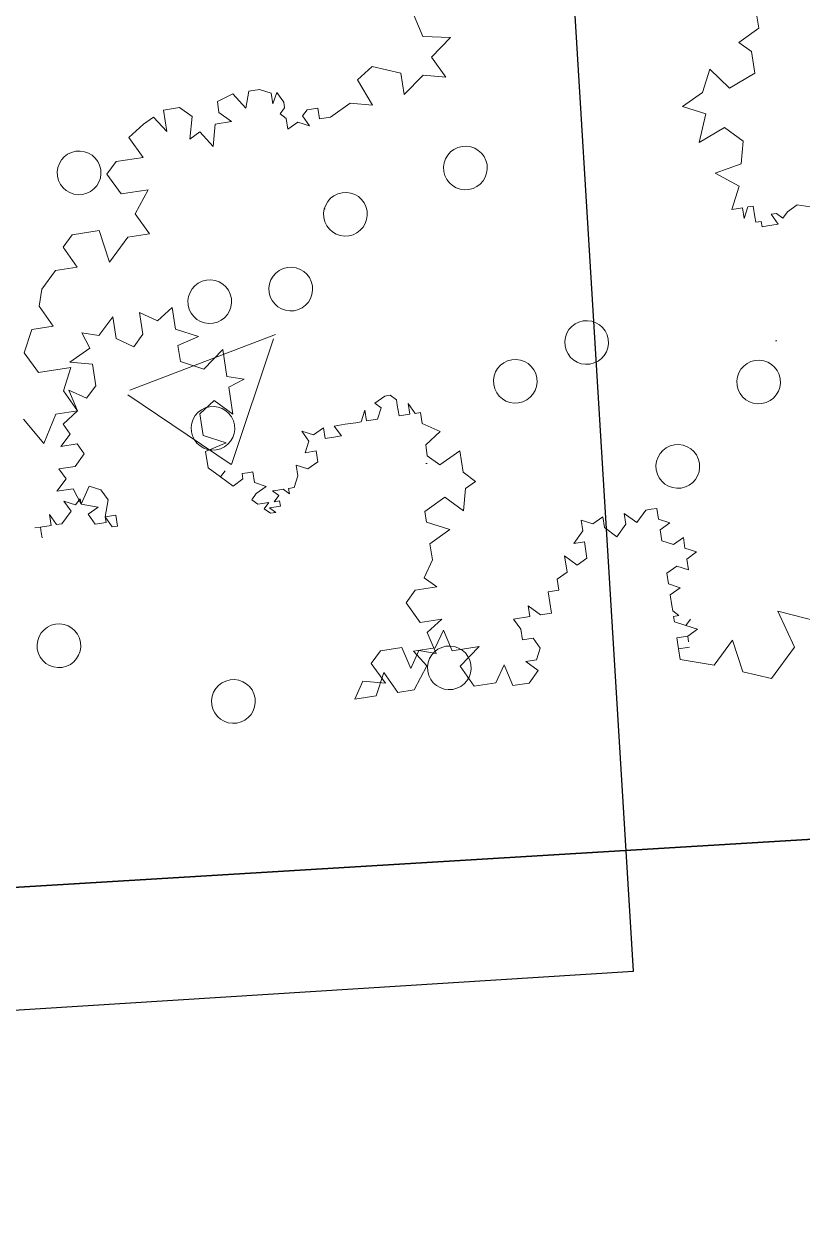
# Model space of a CAD drawing. Header units: metres. Extents: x 0 to 4415, y 1197 to 2590.
# Drawn here: x 1905.2863 to 1905.5715, y 1309.3207 to 1309.759 of the extents above; entities that cross this region are included whole.
import ezdxf

# ---------------------------------------------------------------- set-up
doc = ezdxf.new("R2010")
doc.units = ezdxf.units.M
doc.layers.add('Façade 02', color=41, linetype='Continuous', lineweight=35)
doc.layers.add('SECURITE', color=3, linetype='Continuous')
doc.layers.add('veg', color=7, linetype='Continuous', lineweight=9, true_color=0x61c200)

# ---------------------------------------------------------------- blocks, each defined once
blk = doc.blocks.new('Plantes')
for p, q in [((0.5674, -1.214), (0.6061, -1.2422)), ((0.7316, -1.2204), (0.7309, -1.2286)), ((0.7309, -1.2286), (0.7316, -1.2204)), ((0.4338, -1.235), (0.4309, -1.2677)), ((0.4679, -1.2216), (0.4338, -1.235)), ((0.4992, -1.2408), (0.4679, -1.2216)), ((0.7294, -1.2449), (0.7309, -1.2286)), ((0.7309, -1.2286), (0.7309, -1.2286)), ((0.7309, -1.2286), (0.7309, -1.2286)), ((0.7309, -1.2286), (0.7309, -1.2286)), ((0.7309, -1.2286), (0.7309, -1.2286)), ((0.7309, -1.2286), (0.7309, -1.2286)), ((0.7309, -1.2286), (0.7309, -1.2286)), ((0.7309, -1.2286), (0.7309, -1.2286)), ((0.7309, -1.2286), (0.7309, -1.2286)), ((0.7309, -1.2286), (0.7309, -1.2286)), ((0.739, -1.2293), (0.7309, -1.2286)), ((0.7309, -1.2286), (0.739, -1.2293)), ((0.739, -1.2293), (0.7309, -1.2286)), ((0.7309, -1.2286), (0.739, -1.2293)), ((0.739, -1.2293), (0.7309, -1.2286)), ((0.7309, -1.2286), (0.739, -1.2293)), ((0.7309, -1.2286), (0.7309, -1.2286)), ((0.7309, -1.2286), (0.7309, -1.2286)), ((0.7309, -1.2286), (0.7309, -1.2286)), ((0.7309, -1.2286), (0.7309, -1.2286)), ((0.7309, -1.2286), (0.7309, -1.2286)), ((0.7309, -1.2286), (0.7309, -1.2286)), ((0.7309, -1.2286), (0.7309, -1.2286)), ((0.739, -1.2293), (0.739, -1.2293)), ((0.7472, -1.23), (0.739, -1.2293)), ((0.739, -1.2293), (0.7472, -1.23)), ((0.739, -1.2293), (0.739, -1.2293)), ((0.7472, -1.23), (0.7472, -1.23)), ((0.7472, -1.23), (0.7472, -1.23)), ((0.7472, -1.23), (0.7472, -1.23)), ((0.7472, -1.23), (0.7472, -1.23)), ((0.3744, -1.2544), (0.3477, -1.2767)), ((0.3997, -1.2484), (0.3744, -1.2544)), ((0.4309, -1.2677), (0.3997, -1.2484)), ((0.4948, -1.2899), (0.4992, -1.2408)), ((0.6061, -1.2422), (0.5631, -1.263)), ((0.7131, -1.2435), (0.7294, -1.2449)), ((0.7287, -1.2531), (0.7131, -1.2435)), ((0.7279, -1.2613), (0.7287, -1.2531)), ((0.5631, -1.263), (0.5601, -1.2957)), ((0.5601, -1.2957), (0.5787, -1.2727)), ((0.5787, -1.2727), (0.5943, -1.2823)), ((0.5943, -1.2823), (0.6121, -1.2674)), ((0.6121, -1.2674), (0.6099, -1.2919)), ((0.6433, -1.2867), (0.6455, -1.2621)), ((0.6455, -1.2621), (0.6611, -1.2718)), ((0.6611, -1.2718), (0.6789, -1.2569)), ((0.6789, -1.2569), (0.6767, -1.2814)), ((0.6945, -1.2665), (0.7101, -1.2761)), ((0.7012, -1.2836), (0.6945, -1.2665)), ((0.7101, -1.2761), (0.7279, -1.2613)), ((0.3136, -1.2902), (0.2958, -1.305)), ((0.3448, -1.3094), (0.3136, -1.2902)), ((0.3477, -1.2767), (0.3448, -1.3094)), ((0.4674, -1.3204), (0.4866, -1.2891)), ((0.4866, -1.2891), (0.4919, -1.3226)), ((0.5289, -1.2764), (0.4948, -1.2899)), ((0.5282, -1.2846), (0.5601, -1.2957)), ((0.5423, -1.3106), (0.5282, -1.2846)), ((0.5601, -1.2957), (0.5289, -1.2764)), ((0.6099, -1.2919), (0.6255, -1.3015)), ((0.6255, -1.3015), (0.6433, -1.2867)), ((0.7005, -1.2918), (0.6745, -1.3059)), ((0.6767, -1.2814), (0.7005, -1.2918)), ((0.6923, -1.291), (0.7012, -1.2836)), ((0.7005, -1.2918), (0.6923, -1.291)), ((0.7065, -1.317), (0.7005, -1.2918)), ((0.2958, -1.305), (0.2921, -1.3459)), ((0.4436, -1.31), (0.4674, -1.3204)), ((0.4496, -1.3352), (0.4436, -1.31)), ((0.5245, -1.3255), (0.5423, -1.3106)), ((0.6745, -1.3059), (0.6812, -1.323)), ((0.7161, -1.3014), (0.7065, -1.317)), ((0.7317, -1.311), (0.7161, -1.3014)), ((0.4919, -1.3226), (0.5245, -1.3255)), ((0.6812, -1.323), (0.6969, -1.3326)), ((0.6969, -1.3326), (0.7221, -1.3266)), ((0.7221, -1.3266), (0.7206, -1.343)), ((0.7221, -1.3266), (0.7303, -1.3274)), ((0.7377, -1.3363), (0.7221, -1.3266)), ((0.7303, -1.3274), (0.7317, -1.311)), ((0.2921, -1.3459), (0.3404, -1.3584)), ((0.4229, -1.3576), (0.4496, -1.3352)), ((0.7206, -1.343), (0.737, -1.3444)), ((0.737, -1.3444), (0.7377, -1.3363)), ((0.2082, -1.3631), (0.1904, -1.378)), ((0.2395, -1.3824), (0.2082, -1.3631)), ((0.3404, -1.3584), (0.3048, -1.3882)), ((0.4555, -1.3605), (0.4229, -1.3576)), ((0.4697, -1.3865), (0.4555, -1.3605)), ((0.1904, -1.378), (0.1868, -1.4189)), ((0.2358, -1.4232), (0.2395, -1.3824)), ((0.1556, -1.3996), (0.137, -1.4227)), ((0.1868, -1.4189), (0.1556, -1.3996)), ((0.3048, -1.3882), (0.3019, -1.4209)), ((0.4192, -1.3984), (0.4519, -1.4013)), ((0.4334, -1.4244), (0.4192, -1.3984)), ((0.4519, -1.4013), (0.4697, -1.3865)), ((0.2707, -1.4016), (0.2358, -1.4232)), ((0.3019, -1.4209), (0.2707, -1.4016)), ((0.137, -1.4227), (0.1274, -1.4383)), ((0.4148, -1.4474), (0.4334, -1.4244)), ((0.1178, -1.4539), (0.1156, -1.4784)), ((0.1505, -1.4568), (0.1178, -1.4539)), ((0.1274, -1.4383), (0.1505, -1.4568)), ((0.4475, -1.4504), (0.4148, -1.4474)), ((0.4609, -1.4845), (0.4475, -1.4504)), ((0.472, -1.4526), (0.4609, -1.4845)), ((0.4965, -1.4547), (0.472, -1.4526)), ((0.51, -1.4889), (0.4965, -1.4547)), ((0.1156, -1.4784), (0.1305, -1.4962)), ((0.4825, -1.5194), (0.51, -1.4889)), ((0.5768, -1.4784), (0.5583, -1.5014)), ((0.6095, -1.4813), (0.5768, -1.4784)), ((0.6229, -1.5154), (0.6095, -1.4813)), ((0.634, -1.4835), (0.6229, -1.5154)), ((0.6585, -1.4857), (0.634, -1.4835)), ((0.6734, -1.5035), (0.6585, -1.4857)), ((0.1305, -1.4962), (0.1639, -1.4909)), ((0.1639, -1.4909), (0.1542, -1.5065)), ((0.1542, -1.5065), (0.1773, -1.5251)), ((0.5583, -1.5014), (0.5806, -1.5281)), ((0.6645, -1.5109), (0.6734, -1.5035)), ((0.6734, -1.5035), (0.6645, -1.5109)), ((0.6883, -1.5213), (0.6734, -1.5035)), ((0.1773, -1.5251), (0.1439, -1.5303)), ((0.5234, -1.523), (0.4825, -1.5194)), ((0.5294, -1.5483), (0.5234, -1.523)), ((0.5397, -1.5245), (0.5294, -1.5483)), ((0.5806, -1.5281), (0.5397, -1.5245)), ((0.6786, -1.5369), (0.6883, -1.5213)), ((0.1105, -1.5356), (0.1001, -1.5594)), ((0.1268, -1.537), (0.1105, -1.5356)), ((0.1417, -1.5548), (0.1268, -1.537)), ((0.1439, -1.5303), (0.1417, -1.5548)), ((0.6697, -1.5443), (0.6705, -1.5362)), ((0.6705, -1.5362), (0.6786, -1.5369)), ((0.1001, -1.5594), (0.1232, -1.5779)), ((0.669, -1.5525), (0.6697, -1.5443)), ((0.6853, -1.554), (0.669, -1.5525)), ((0.6921, -1.571), (0.6853, -1.554)), ((0.7017, -1.5554), (0.6921, -1.571)), ((0.7106, -1.548), (0.7017, -1.5554)), ((0.718, -1.5569), (0.7106, -1.548)), ((0.7166, -1.5732), (0.718, -1.5569)), ((0.1232, -1.5779), (0.0979, -1.5839)), ((0.6988, -1.5881), (0.6995, -1.5799)), ((0.6995, -1.5799), (0.7069, -1.5888)), ((0.7255, -1.5658), (0.7166, -1.5732)), ((0.7233, -1.5903), (0.7247, -1.5739)), ((0.7247, -1.5739), (0.7322, -1.5828)), ((0.7329, -1.5747), (0.7255, -1.5658)), ((0.7322, -1.5828), (0.7329, -1.5747)), ((0.0979, -1.5839), (0.0965, -1.6002)), ((0.698, -1.5963), (0.6988, -1.5881)), ((0.698, -1.5963), (0.698, -1.5963)), ((0.7055, -1.6052), (0.698, -1.5963)), ((0.7069, -1.5888), (0.7158, -1.5814)), ((0.7158, -1.5814), (0.7151, -1.5896)), ((0.7151, -1.5896), (0.7233, -1.5903)), ((0.7151, -1.5896), (0.7151, -1.5896)), ((0.0965, -1.6002), (0.1032, -1.6173)), ((0.6795, -1.6193), (0.6966, -1.6126)), ((0.6966, -1.6126), (0.6973, -1.6044)), ((0.6973, -1.6044), (0.7055, -1.6052)), ((0.6973, -1.6044), (0.6973, -1.6044)), ((0.6973, -1.6044), (0.6973, -1.6044)), ((0.1195, -1.6187), (0.1025, -1.6255)), ((0.1025, -1.6255), (0.1181, -1.6351)), ((0.1032, -1.6173), (0.1195, -1.6187)), ((0.1262, -1.6358), (0.1351, -1.6284)), ((0.1351, -1.6284), (0.1426, -1.6373)), ((0.6127, -1.6298), (0.6283, -1.6395)), ((0.6194, -1.6469), (0.6127, -1.6298)), ((0.6283, -1.6395), (0.6454, -1.6327)), ((0.6454, -1.6327), (0.6439, -1.6491)), ((0.6632, -1.6179), (0.6795, -1.6193)), ((0.6699, -1.6349), (0.6632, -1.6179)), ((0.1181, -1.6351), (0.1262, -1.6358)), ((0.1426, -1.6373), (0.1589, -1.6387)), ((0.1589, -1.6387), (0.1493, -1.6543)), ((0.6098, -1.6625), (0.6194, -1.6469)), ((0.6439, -1.6491), (0.6602, -1.6505)), ((0.6602, -1.6505), (0.6699, -1.6349)), ((0.1315, -1.6692), (0.13, -1.6856)), ((0.1404, -1.6618), (0.1315, -1.6692)), ((0.156, -1.6714), (0.1404, -1.6618)), ((0.1493, -1.6543), (0.156, -1.6714)), ((0.6261, -1.664), (0.6098, -1.6625)), ((0.6246, -1.6803), (0.6261, -1.664)), ((0.13, -1.6856), (0.1464, -1.687)), ((0.1464, -1.687), (0.1449, -1.7034)), ((0.6068, -1.6952), (0.6083, -1.6788)), ((0.6083, -1.6788), (0.6239, -1.6885)), ((0.6239, -1.6885), (0.6246, -1.6803)), ((1.0198, -1.6826), (0.9938, -1.6968)), ((1.0168, -1.7153), (1.0198, -1.6826)), ((0.1449, -1.7034), (0.1257, -1.7346)), ((0.1449, -1.7034), (0.1449, -1.7034)), ((0.6054, -1.7115), (0.6068, -1.6952)), ((0.9938, -1.6968), (0.999, -1.7302)), ((0.5876, -1.7264), (0.6047, -1.7197)), ((0.6047, -1.7197), (0.6054, -1.7115)), ((0.9678, -1.7109), (0.95, -1.7258)), ((0.999, -1.7302), (0.9678, -1.7109)), ((0.9827, -1.7287), (1.0168, -1.7153)), ((0.1257, -1.7346), (0.1309, -1.768)), ((0.6039, -1.7279), (0.5876, -1.7264)), ((0.6025, -1.7442), (0.6039, -1.7279)), ((0.95, -1.7258), (0.9471, -1.7585)), ((1.0139, -1.748), (0.9827, -1.7287)), ((0.0915, -1.748), (0.073, -1.7711)), ((0.1309, -1.768), (0.0915, -1.748)), ((0.5676, -1.7658), (0.5683, -1.7576)), ((0.5683, -1.7576), (0.578, -1.742)), ((0.5683, -1.7576), (0.5683, -1.7576)), ((0.578, -1.742), (0.5854, -1.7509)), ((0.5854, -1.7509), (0.6025, -1.7442)), ((0.9471, -1.7585), (0.9791, -1.7696)), ((1.0117, -1.7725), (1.0139, -1.748)), ((0.073, -1.7711), (0.0857, -1.8134)), ((0.575, -1.7747), (0.5676, -1.7658)), ((0.5832, -1.7754), (0.575, -1.7747)), ((0.5996, -1.7769), (0.5832, -1.7754)), ((0.5981, -1.7932), (0.5996, -1.7769)), ((0.8803, -1.769), (0.8625, -1.7839)), ((0.9115, -1.7883), (0.8803, -1.769)), ((0.9509, -1.8083), (0.9538, -1.7756)), ((0.9791, -1.7696), (0.9531, -1.7837)), ((0.9538, -1.7756), (0.9769, -1.7941)), ((0.9769, -1.7941), (1.0117, -1.7725)), ((0.5818, -1.7918), (0.5981, -1.7932)), ((0.5974, -1.8014), (0.5818, -1.7918)), ((0.8625, -1.7839), (0.8596, -1.8166)), ((0.9086, -1.8209), (0.9115, -1.7883)), ((0.9531, -1.7837), (0.9591, -1.809)), ((0.0857, -1.8134), (0.1184, -1.8163)), ((0.5966, -1.8096), (0.5974, -1.8014)), ((0.613, -1.811), (0.5966, -1.8096)), ((0.6271, -1.837), (0.613, -1.811)), ((0.7452, -1.8064), (0.7259, -1.8376)), ((0.7615, -1.8078), (0.7452, -1.8064)), ((0.7749, -1.842), (0.7615, -1.8078)), ((0.7942, -1.8107), (0.7749, -1.842)), ((0.8187, -1.8129), (0.7942, -1.8107)), ((0.8447, -1.7988), (0.8187, -1.8129)), ((0.8596, -1.8166), (0.8447, -1.7988)), ((0.9271, -1.7979), (0.9086, -1.8209)), ((0.9249, -1.8224), (0.9509, -1.8083)), ((0.9591, -1.809), (0.9271, -1.7979)), ((0.1184, -1.8163), (0.0909, -1.8468)), ((0.6457, -1.814), (0.6271, -1.837)), ((0.662, -1.8154), (0.6457, -1.814)), ((0.6769, -1.8332), (0.662, -1.8154)), ((0.9569, -1.8335), (0.9249, -1.8224)), ((0.033, -1.8499), (0.0011, -1.8388)), ((0.0909, -1.8468), (0.0962, -1.8802)), ((0.6576, -1.8644), (0.6769, -1.8332)), ((0.7259, -1.8376), (0.7482, -1.8643)), ((0.9532, -1.8743), (0.9569, -1.8335)), ((0.9807, -1.8439), (0.9532, -1.8743)), ((1.0119, -1.8631), (0.9807, -1.8439)), ((0.0375, -1.8914), (0.033, -1.8499)), ((0.065, -1.8609), (0.0375, -1.8914)), ((0.0962, -1.8802), (0.065, -1.8609)), ((0.6903, -1.8674), (0.6576, -1.8644)), ((0.7482, -1.8643), (0.7148, -1.8695)), ((1.009, -1.8958), (1.0119, -1.8631)), ((0.7052, -1.8852), (0.6903, -1.8674)), ((0.7148, -1.8695), (0.7052, -1.8852)), ((0.983, -1.9099), (1.009, -1.8958)), ((1.0149, -1.921), (0.983, -1.9099)), ((1.0128, -1.9455), (1.0149, -1.921)), ((0.9133, -1.9531), (0.9154, -1.9286)), ((0.9154, -1.9286), (0.9311, -1.9383)), ((0.9311, -1.9383), (0.9474, -1.9397)), ((0.8969, -1.9517), (0.9133, -1.9531)), ((0.9118, -1.9695), (0.8969, -1.9517)), ((0.9474, -1.9397), (0.9459, -1.9561)), ((0.9459, -1.9561), (0.9615, -1.9657)), ((0.9786, -1.959), (0.9801, -1.9426)), ((0.9801, -1.9426), (0.995, -1.9604)), ((0.995, -1.9604), (1.0128, -1.9455)), ((0.9103, -1.9858), (0.9118, -1.9695)), ((0.9615, -1.9657), (0.9786, -1.959)), ((0.8762, -1.9992), (0.8777, -1.9829)), ((0.8777, -1.9829), (0.894, -1.9844)), ((0.894, -1.9844), (0.9103, -1.9858)), ((0.8502, -2.0134), (0.8599, -1.9978)), ((0.8599, -1.9978), (0.8762, -1.9992)), ((0.7901, -2.041), (0.8079, -2.0261)), ((0.8079, -2.0261), (0.8065, -2.0424)), ((0.8257, -2.0112), (0.8502, -2.0134)), ((0.8406, -2.029), (0.8257, -2.0112)), ((0.7738, -2.0395), (0.7901, -2.041)), ((0.7805, -2.0566), (0.7738, -2.0395)), ((0.8065, -2.0424), (0.831, -2.0446)), ((0.831, -2.0446), (0.8406, -2.029)), ((0.7709, -2.0722), (0.7805, -2.0566)), ((0.7872, -2.0737), (0.7709, -2.0722)), ((0.8021, -2.0915), (0.7872, -2.0737)), ((0.7843, -2.1063), (0.8021, -2.0915)), ((0.7679, -2.1049), (0.7843, -2.1063)), ((0.7828, -2.1227), (0.7679, -2.1049)), ((0.765, -2.1376), (0.7828, -2.1227)), ((0.7636, -2.1539), (0.7643, -2.1457)), ((0.7636, -2.1539), (0.7636, -2.1539)), ((0.7636, -2.1539), (0.7636, -2.1539)), ((0.7636, -2.1539), (0.7636, -2.1539)), ((0.7636, -2.1539), (0.7636, -2.1539)), ((0.7636, -2.1539), (0.7636, -2.1539)), ((0.7636, -2.1539), (0.7636, -2.1539)), ((0.7636, -2.1539), (0.7636, -2.1539)), ((0.7799, -2.1554), (0.7636, -2.1539)), ((0.7643, -2.1457), (0.765, -2.1376)), ((0.7643, -2.1457), (0.7643, -2.1457)), ((0.7643, -2.1457), (0.7643, -2.1457)), ((0.7643, -2.1457), (0.7643, -2.1457)), ((0.765, -2.1376), (0.765, -2.1376)), ((0.765, -2.1376), (0.765, -2.1376)), ((0.765, -2.1376), (0.765, -2.1376)), ((0.765, -2.1376), (0.765, -2.1376)), ((0.7866, -2.1724), (0.7799, -2.1554)), ((0.7962, -2.1568), (0.7866, -2.1724)), ((0.8126, -2.1583), (0.7962, -2.1568)), ((0.8193, -2.1754), (0.8126, -2.1583)), ((0.8616, -2.1627), (0.852, -2.1783)), ((0.8779, -2.1641), (0.8616, -2.1627)), ((0.8847, -2.1812), (0.8779, -2.1641)), ((0.8943, -2.1656), (0.8847, -2.1812)), ((0.9106, -2.167), (0.8943, -2.1656)), ((0.9188, -2.1678), (0.9106, -2.167)), ((0.9262, -2.1767), (0.9188, -2.1678)), ((0.927, -2.1685), (0.9262, -2.1767)), ((0.9351, -2.1692), (0.927, -2.1685)), ((0.9419, -2.1863), (0.9351, -2.1692)), ((0.9597, -2.1714), (0.9582, -2.1878)), ((0.976, -2.1729), (0.9597, -2.1714)), ((0.8097, -2.191), (0.8193, -2.1754)), ((0.852, -2.1783), (0.8587, -2.1953)), ((0.933, -2.1937), (0.9419, -2.1863)), ((0.9419, -2.1863), (0.933, -2.1937)), ((0.9486, -2.2034), (0.9419, -2.1863)), ((0.9582, -2.1878), (0.9486, -2.2034)), ((0.9664, -2.1885), (0.9582, -2.1878)), ((0.9582, -2.1878), (0.9664, -2.1885)), ((0.9745, -2.1892), (0.976, -2.1729)), ((0.976, -2.1729), (0.9745, -2.1892)), ((0.9923, -2.1743), (0.976, -2.1729)), ((1.0043, -2.2248), (0.9923, -2.1743)), ((0.826, -2.1924), (0.8097, -2.191)), ((0.8327, -2.2095), (0.826, -2.1924)), ((0.8423, -2.1939), (0.8327, -2.2095)), ((0.8587, -2.1953), (0.8423, -2.1939)), ((0.9687, -2.2546), (1.0043, -2.2248)), ((0.1443, -2.2633), (0.1636, -2.2321)), ((0.1636, -2.2321), (0.177, -2.2663)), ((0.177, -2.2663), (0.2193, -2.2536)), ((0.2193, -2.2536), (0.1994, -2.293)), ((1.017, -2.2671), (0.9687, -2.2546)), ((0.1102, -2.2768), (0.1443, -2.2633)), ((0.1407, -2.3042), (0.1102, -2.2768)), ((0.2551, -2.3144), (0.2669, -2.2743)), ((0.2669, -2.2743), (0.2885, -2.3092)), ((1.0297, -2.3094), (1.017, -2.2671)), ((0.1994, -2.293), (0.2217, -2.3197)), ((0.2885, -2.3092), (0.3226, -2.2957)), ((0.3226, -2.2957), (0.3212, -2.3121)), ((0.1207, -2.3436), (0.1407, -2.3042)), ((0.2217, -2.3197), (0.2551, -2.3144)), ((0.3375, -2.3135), (0.3205, -2.3202)), ((0.3212, -2.3121), (0.3375, -2.3135)), ((0.9852, -2.3466), (1.0297, -2.3094)), ((0.0539, -2.3541), (0.0731, -2.3229)), ((0.0731, -2.3229), (0.088, -2.3407)), ((0.3205, -2.3202), (0.3197, -2.3284)), ((0.3197, -2.3284), (0.3361, -2.3299)), ((0.3361, -2.3299), (0.3442, -2.3306)), ((0.3442, -2.3306), (0.3435, -2.3388)), ((0.9295, -2.3252), (0.9852, -2.3466)), ((0.9489, -2.3846), (0.9295, -2.3252)), ((0.0294, -2.3519), (0.0539, -2.3541)), ((0.088, -2.3407), (0.1207, -2.3436)), ((0.3435, -2.3388), (0.3517, -2.3395)), ((0.3509, -2.3477), (0.3495, -2.364)), ((0.3517, -2.3395), (0.3509, -2.3477)), ((0.3339, -2.3544), (0.3331, -2.3626)), ((0.3331, -2.3626), (0.3406, -2.3715)), ((0.3331, -2.3626), (0.3331, -2.3626)), ((0.3495, -2.364), (0.3339, -2.3544)), ((0.3317, -2.3789), (0.3221, -2.3945)), ((0.3406, -2.3715), (0.3317, -2.3789)), ((0.3317, -2.3789), (0.3317, -2.3789)), ((0.3221, -2.3945), (0.328, -2.4198))]:
    blk.add_line(p, q)
at = {"color": 50}
for centre in [(0.9106, -1.2446), (0.2037, -1.3215), (1.0113, -1.5007), (0.3988, -1.6272), (0.9821, -1.8275), (0.2344, -1.9008), (0.7027, -2.1897), (0.5841, -2.3191)]:
    blk.add_ellipse(centre, major_axis=(0.0232, 0.0232), ratio=1, start_param=2.267169, end_param=8.550354, dxfattribs=at)
at = {"color": 10}
for centre in [(0.4097, -1.5046), (0.5998, -1.4969), (0.292, -1.7165), (0.559, -1.9545), (0.5079, -2.0652)]:
    blk.add_ellipse(centre, major_axis=(0.0232, 0.0232), ratio=1, start_param=2.267169, end_param=8.550354, dxfattribs=at)

msp = doc.modelspace()

# ---------------------------------------------------------------- hatches: boundary and pattern name
at = {"layer": 'veg'}
h = msp.add_hatch(dxfattribs=at)
h.set_pattern_fill('AR-CONC', color=256, scale=0.003, angle=-1e-14, style=0)
h.paths.add_polyline_path([(1913.86234, 1312.10545), (1904.36234, 1312.10545), (1904.36234, 1309.94057), (1905.47326, 1310.01054), (1905.50708, 1309.4559), (1907.36282, 1309.56841), (1907.32912, 1310.12127), (1908.52675, 1310.19669), (1908.56063, 1309.64103), (1910.82943, 1309.77858), (1910.79504, 1310.34265), (1911.99267, 1310.41808), (1912.02723, 1309.85119), (1913.86234, 1309.96245)])
h.paths.add_polyline_path([(1905.47326, 1310.01054), (1904.36234, 1309.94057), (1904.36234, 1309.3865), (1905.50708, 1309.4559)])
h.paths.add_polyline_path([(1908.52675, 1310.19669), (1907.32912, 1310.12127), (1907.36282, 1309.56841), (1908.56063, 1309.64103)], flags=17)
h.paths.add_polyline_path([(1911.99267, 1310.41808), (1910.79504, 1310.34265), (1910.82943, 1309.77858), (1912.02723, 1309.85119)], flags=17)
h = msp.add_hatch(dxfattribs=at)
h.set_pattern_fill('AR-CONC', color=256, scale=0.003, angle=-1e-14, style=0)
h.paths.add_polyline_path([(1913.76235, 1312.10545), (1904.36234, 1312.10545), (1904.36234, 1309.94057), (1905.47326, 1310.01054), (1905.50708, 1309.4559), (1907.36282, 1309.56841), (1907.32912, 1310.12127), (1908.52675, 1310.19669), (1908.56063, 1309.64103), (1910.82943, 1309.77858), (1910.79504, 1310.34265), (1911.99267, 1310.41808), (1912.02723, 1309.85119), (1913.76235, 1309.96245)])
h.paths.add_polyline_path([(1905.47326, 1310.01054), (1904.36234, 1309.94057), (1904.36234, 1309.3865), (1905.50708, 1309.4559)])
h.paths.add_polyline_path([(1908.52675, 1310.19669), (1907.32912, 1310.12127), (1907.36282, 1309.56841), (1908.56063, 1309.64103)], flags=17)
h.paths.add_polyline_path([(1911.99267, 1310.41808), (1910.79504, 1310.34265), (1910.82943, 1309.77858), (1912.02723, 1309.85119)], flags=17)

# ---------------------------------------------------------------- linework, layer by layer
at = {"layer": 'Façade 02'}
msp.add_line((1913.86234, 1309.96245), (1895.91132, 1308.87416), dxfattribs=at)
at = {"layer": 'SECURITE', "linetype": 'Continuous'}
msp.add_lwpolyline([(1904.31214, 1309.33622), (1905.50978, 1309.41165), (1905.47326, 1310.01054), (1904.27563, 1309.93511), (1904.31214, 1309.33622)], dxfattribs=at)

# ---------------------------------------------------------------- block references
at = {"layer": 'veg', "ltscale": 0.1, "xscale": -0.2441011966847085, "yscale": 0.2441011966847084, "zscale": 0.2441011966847084, "rotation": 93.75585335120175}
msp.add_blockref('Plantes', (1904.9814, 1309.73289), dxfattribs=at)
msp.add_blockref('Plantes', (1904.9814, 1309.73289), dxfattribs=at)

doc.saveas('drawing.dxf')
